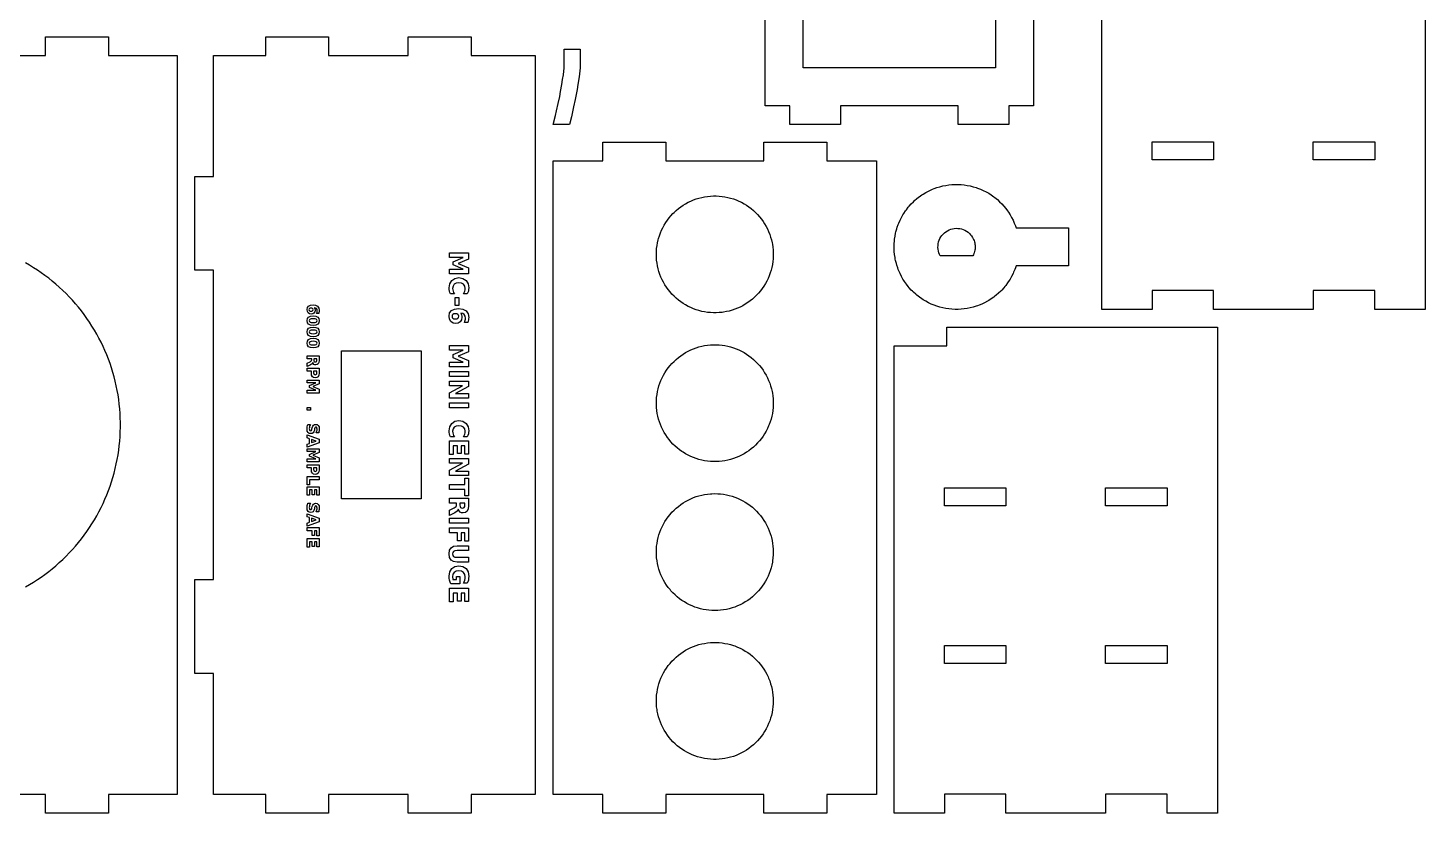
# Model space of a CAD drawing. Header units: millimetres. Extents: x 3 to 421, y 3 to 297.
# Drawn here: x 195.5 to 420.9, y 2.9 to 129.5 of the extents above; entities that cross this region are included whole.
import ezdxf

# ---------------------------------------------------------------- set-up
doc = ezdxf.new("R2010")
doc.units = ezdxf.units.MM
doc.layers.add('CUT', color=1, linetype='Continuous')
doc.layers.add('ENGRAVE', color=5, linetype='Continuous')

msp = doc.modelspace()

# ---------------------------------------------------------------- linework, layer by layer
at = {"layer": 'CUT'}
for points in [[(314.425, 116.925), (314.425, 193.5022), (322.6317, 201.709), (324.8591, 199.4816), (318.8487, 193.4712), (357.6335, 154.6864), (363.6439, 160.6968), (365.8713, 158.4694), (357.7085, 150.3066), (357.7085, 116.925), (353.7085, 116.925), (353.7085, 113.925), (345.5585, 113.925), (345.5585, 116.925), (326.575, 116.925), (326.575, 113.925), (318.425, 113.925), (318.425, 116.925), (314.425, 116.925)], [(320.575, 123.075), (320.575, 178.8048), (351.5585, 147.8213), (351.5585, 123.075), (320.575, 123.075)], [(368.725, 159.45), (377.25, 159.45), (377.25, 162.475), (420.875, 162.475), (420.875, 84.125), (412.75, 84.125), (412.75, 87.15), (402.85, 87.15), (402.85, 84.125), (386.75, 84.125), (386.75, 87.15), (376.85, 87.15), (376.85, 84.125), (368.725, 84.125), (368.725, 159.45)], [(225.425, 125.075), (233.853, 125.075), (233.853, 128.075), (244.003, 128.075), (244.003, 125.075), (256.8522, 125.075), (256.8522, 128.075), (267.0022, 128.075), (267.0022, 125.075), (277.335, 125.075), (277.335, 5.925), (267.0022, 5.925), (267.0022, 2.925), (256.8522, 2.925), (256.8522, 5.925), (244.003, 5.925), (244.003, 2.925), (233.853, 2.925), (233.853, 5.925), (225.425, 5.925), (225.425, 25.425), (222.425, 25.425), (222.425, 40.575), (225.425, 40.575), (225.425, 90.425), (222.425, 90.425), (222.425, 105.575), (225.425, 105.575), (225.425, 125.075)], [(280.5877, 115.3915), (280.7745, 116.1571), (281.0371, 117.3101), (281.2785, 118.4678), (281.4275, 119.2417), (281.6333, 120.4064), (281.7585, 121.1846), (281.8741, 121.9643), (282.0225, 123.0766), (282.0225, 126.075), (284.5725, 126.075), (284.5725, 123.085), (284.5928, 123.085), (284.3988, 121.6057), (284.2147, 120.3902), (284.0795, 119.5817), (283.9344, 118.7751), (283.7795, 117.9701), (283.5286, 116.7668), (283.349, 115.967), (283.1596, 115.1695), (282.8438, 113.925), (280.2028, 113.925), (280.5877, 115.3915)], [(314.225, 111.075), (324.375, 111.075), (324.375, 108.075), (332.375, 108.075), (332.375, 5.925), (324.375, 5.925), (324.375, 2.925), (314.225, 2.925), (314.225, 5.925), (298.375, 5.925), (298.375, 2.925), (288.225, 2.925), (288.225, 5.925), (280.225, 5.925), (280.225, 108.075), (288.225, 108.075), (288.225, 111.075), (298.375, 111.075), (298.375, 108.075), (314.225, 108.075), (314.225, 111.075)], [(386.75, 108.25), (376.85, 108.25), (376.85, 111.15), (386.75, 111.15), (386.75, 108.25)], [(402.85, 108.25), (402.85, 111.15), (412.75, 111.15), (412.75, 108.25), (402.85, 108.25)], [(343.0926, 104.0272), (343.5776, 104.1237), (344.0667, 104.1962), (344.5588, 104.2447), (345.0527, 104.269), (345.5473, 104.269), (346.0412, 104.2447), (346.5333, 104.1962), (347.0224, 104.1237), (347.5074, 104.0272), (347.9871, 103.9071), (348.4599, 103.7636), (348.6946, 103.6829), (349.1555, 103.5051), (349.6076, 103.3047), (350.0493, 103.0824), (350.4796, 102.8386), (350.8974, 102.5741), (351.3013, 102.2896), (351.4988, 102.1393), (351.8807, 101.8259), (352.2471, 101.4938), (352.5968, 101.1441), (352.9289, 100.7777), (353.2426, 100.3955), (353.5369, 99.9986), (353.6773, 99.794), (353.9416, 99.3766), (354.1854, 98.9463), (354.4077, 98.5046), (354.6081, 98.0525), (354.786, 97.5913), (354.8927, 97.272), (363.375, 97.272), (363.375, 91.122), (354.8927, 91.122), (354.7862, 90.8031), (354.6997, 90.5706), (354.5109, 90.1146), (354.4075, 89.8889), (354.1854, 89.4477), (353.9419, 89.0178), (353.8117, 88.8065), (353.5372, 88.3957), (353.2429, 87.9989), (353.0881, 87.8055), (352.9286, 87.6159), (352.5971, 87.2502), (352.4238, 87.0726), (352.066, 86.7319), (351.6919, 86.4092), (351.4985, 86.2544), (351.3013, 86.1044), (350.8974, 85.8199), (350.48, 85.5556), (350.2656, 85.4306), (349.8298, 85.1977), (349.3828, 84.9863), (348.9264, 84.7972), (348.6942, 84.7109), (348.4599, 84.6303), (347.9871, 84.4869), (347.5074, 84.3668), (347.0224, 84.2703), (346.5333, 84.1977), (346.0412, 84.1493), (345.5473, 84.125), (345.0527, 84.125), (344.5588, 84.1493), (344.0667, 84.1977), (343.5776, 84.2703), (343.0926, 84.3668), (342.6129, 84.4869), (342.1396, 84.6305), (341.674, 84.7971), (341.2172, 84.9863), (340.7702, 85.1977), (340.334, 85.4308), (339.9103, 85.6848), (339.7022, 85.8202), (339.2983, 86.1047), (338.9088, 86.4086), (338.7189, 86.5684), (338.3532, 86.8999), (338.1759, 87.0729), (338.0029, 87.2502), (337.6714, 87.6159), (337.5116, 87.8058), (337.2077, 88.1953), (336.9232, 88.5992), (336.7881, 88.8069), (336.6581, 89.0178), (336.4146, 89.4477), (336.1925, 89.8889), (336.0891, 90.1146), (335.9003, 90.5706), (335.8138, 90.8033), (335.6589, 91.2719), (335.5898, 91.5103), (335.4699, 91.9891), (335.4186, 92.2315), (335.3732, 92.475), (335.3007, 92.9637), (335.2523, 93.4554), (335.2371, 93.7031), (335.225, 94.1965), (335.228, 94.4442), (335.2371, 94.6918), (335.2735, 95.1841), (335.3008, 95.4307), (335.3733, 95.9194), (335.4697, 96.404), (335.527, 96.6455), (335.6587, 97.1212), (335.7336, 97.3578), (335.8999, 97.8225), (335.9921, 98.053), (336.1921, 98.5042), (336.3008, 98.7268), (336.4149, 98.9467), (336.6581, 99.3762), (336.7883, 99.5875), (337.0626, 99.9979), (337.2079, 100.199), (337.5116, 100.5882), (337.6714, 100.7781), (338.0032, 101.1441), (338.3525, 101.4935), (338.5344, 101.6624), (338.9081, 101.9848), (339.1019, 102.1399), (339.4983, 102.4339), (339.7026, 102.574), (339.9103, 102.7091), (340.3336, 102.9629), (340.5511, 103.0826), (340.9924, 103.3047), (341.444, 103.5049), (341.6745, 103.5971), (342.1396, 103.7635), (342.6129, 103.9071), (343.0926, 104.0272)], [(315.3727, 90.4473), (315.2342, 89.9983), (315.0735, 89.5567), (314.8909, 89.1236), (314.687, 88.7002), (314.4623, 88.2875), (314.2172, 87.8865), (313.9525, 87.4982), (313.6687, 87.1236), (313.3667, 86.7636), (313.047, 86.4191), (312.7106, 86.091), (312.3583, 85.78), (311.9908, 85.487), (311.6093, 85.2127), (311.2145, 84.9578), (310.8075, 84.7228), (310.3893, 84.5084), (309.961, 84.3151), (309.5235, 84.1434), (309.0781, 83.9937), (308.6257, 83.8665), (308.1675, 83.7619), (307.7043, 83.6802), (307.4724, 83.6482), (307.0043, 83.6014), (306.535, 83.578), (306.065, 83.578), (305.5957, 83.6014), (305.1281, 83.6482), (304.6634, 83.7182), (304.2027, 83.8113), (303.7473, 83.9273), (303.2983, 84.0658), (302.8567, 84.2265), (302.4236, 84.4091), (302.0002, 84.613), (301.5875, 84.8377), (301.1865, 85.0828), (300.7982, 85.3475), (300.4236, 85.6313), (300.0636, 85.9333), (299.7191, 86.253), (299.391, 86.5894), (299.08, 86.9417), (298.787, 87.3092), (298.5127, 87.6907), (298.2578, 88.0855), (298.0228, 88.4925), (297.8084, 88.9107), (297.6151, 89.339), (297.4434, 89.7765), (297.2937, 90.2219), (297.1665, 90.6743), (297.0619, 91.1325), (296.9803, 91.5953), (296.9219, 92.0616), (296.8867, 92.5302), (296.875, 93), (296.8867, 93.4698), (296.9219, 93.9384), (296.9803, 94.4047), (297.0619, 94.8675), (297.1666, 95.3261), (297.2272, 95.5522), (297.3658, 96.0017), (297.5265, 96.4433), (297.7091, 96.8764), (297.913, 97.2998), (298.1377, 97.7125), (298.3828, 98.1135), (298.6475, 98.5018), (298.9313, 98.8764), (299.2333, 99.2364), (299.5533, 99.5812), (299.7188, 99.7467), (300.0636, 100.0667), (300.4236, 100.3687), (300.7982, 100.6525), (301.1865, 100.9172), (301.5875, 101.1623), (302.0002, 101.387), (302.4236, 101.5909), (302.8567, 101.7735), (303.2983, 101.9342), (303.7473, 102.0727), (304.2027, 102.1887), (304.6634, 102.2818), (305.1281, 102.3518), (305.5957, 102.3986), (306.065, 102.422), (306.535, 102.422), (307.0043, 102.3986), (307.4719, 102.3518), (307.9366, 102.2818), (308.3973, 102.1887), (308.8527, 102.0727), (309.3017, 101.9342), (309.7433, 101.7735), (310.1764, 101.5909), (310.5998, 101.387), (311.0125, 101.1623), (311.4135, 100.9172), (311.8018, 100.6525), (312.1764, 100.3687), (312.5364, 100.0667), (312.8809, 99.747), (313.209, 99.4106), (313.52, 99.0583), (313.813, 98.6908), (314.0873, 98.3093), (314.3422, 97.9145), (314.5772, 97.5075), (314.7916, 97.0893), (314.9849, 96.661), (315.1566, 96.2235), (315.3063, 95.7781), (315.4335, 95.3257), (315.5382, 94.8671), (315.5817, 94.6371), (315.6518, 94.1719), (315.6986, 93.7043), (315.722, 93.235), (315.722, 92.765), (315.6986, 92.2957), (315.6518, 91.8281), (315.5818, 91.3634), (315.4887, 90.9027), (315.3727, 90.4473)], [(347.8736, 95.7385), (347.9455, 95.6116), (348.0426, 95.4127), (348.1246, 95.2076), (348.1914, 94.9967), (348.227, 94.8547), (348.2676, 94.6367), (348.2855, 94.4915), (348.299, 94.2706), (348.2963, 94.0498), (348.2773, 93.8293), (348.2559, 93.6846), (348.21, 93.4681), (348.1484, 93.2555), (348.0991, 93.1177), (348.0119, 92.9143), (347.9384, 92.772), (342.6622, 92.772), (342.5575, 92.9812), (342.4515, 93.256), (342.373, 93.5397), (342.3227, 93.8298), (342.301, 94.1234), (342.3082, 94.4177), (342.3443, 94.7099), (342.4088, 94.9971), (342.5011, 95.2766), (342.6204, 95.5458), (342.7655, 95.8019), (342.935, 96.0426), (343.1273, 96.2655), (343.3405, 96.4685), (343.5726, 96.6497), (343.8214, 96.8072), (344.0843, 96.9395), (344.359, 97.0455), (344.6427, 97.124), (344.9328, 97.1743), (345.2264, 97.196), (345.5207, 97.1888), (345.8129, 97.1527), (346.1001, 97.0882), (346.3797, 96.9959), (346.6488, 96.8766), (346.9049, 96.7315), (347.1456, 96.562), (347.3686, 96.3697), (347.5719, 96.1561), (347.7093, 95.9844), (347.8736, 95.7385)], [(335.225, 78.25), (343.75, 78.25), (343.75, 81.275), (387.375, 81.275), (387.375, 2.925), (379.25, 2.925), (379.25, 5.95), (369.35, 5.95), (369.35, 2.925), (353.25, 2.925), (353.25, 5.95), (343.35, 5.95), (343.35, 2.925), (335.225, 2.925), (335.225, 78.25)], [(246.075, 77.425), (258.925, 77.425), (258.925, 53.575), (246.075, 53.575), (246.075, 77.425)], [(315.722, 68.765), (315.6986, 68.2957), (315.6518, 67.8281), (315.5818, 67.3634), (315.4887, 66.9027), (315.3727, 66.4473), (315.2342, 65.9983), (315.0733, 65.5562), (314.9851, 65.3394), (314.7916, 64.9107), (314.5772, 64.4925), (314.3422, 64.0855), (314.0873, 63.6907), (313.813, 63.3092), (313.52, 62.9417), (313.209, 62.5894), (312.8809, 62.253), (312.5364, 61.9333), (312.1764, 61.6313), (311.8018, 61.3475), (311.4135, 61.0828), (311.0125, 60.8377), (310.5998, 60.613), (310.1764, 60.4091), (309.7433, 60.2265), (309.3017, 60.0658), (308.8527, 59.9273), (308.3973, 59.8113), (307.9366, 59.7182), (307.4719, 59.6482), (307.0043, 59.6014), (306.535, 59.578), (306.065, 59.578), (305.5957, 59.6014), (305.1281, 59.6482), (304.6634, 59.7182), (304.2027, 59.8113), (303.7473, 59.9273), (303.2983, 60.0658), (302.8567, 60.2265), (302.4236, 60.4091), (302.0002, 60.613), (301.5875, 60.8377), (301.1861, 61.083), (300.9911, 61.2124), (300.6092, 61.487), (300.2417, 61.78), (299.8894, 62.091), (299.553, 62.4191), (299.2333, 62.7636), (298.9313, 63.1236), (298.6475, 63.4982), (298.3828, 63.8865), (298.1377, 64.2875), (297.913, 64.7002), (297.7091, 65.1236), (297.5265, 65.5567), (297.3658, 65.9983), (297.2273, 66.4473), (297.1113, 66.9027), (297.0182, 67.3634), (296.9482, 67.8281), (296.9014, 68.2957), (296.878, 68.765), (296.878, 69.2354), (296.8867, 69.4693), (296.9219, 69.9384), (296.9803, 70.4047), (297.0619, 70.8675), (297.1665, 71.3257), (297.2937, 71.7781), (297.4434, 72.2235), (297.6151, 72.661), (297.8084, 73.0893), (298.0228, 73.5075), (298.2578, 73.9145), (298.5127, 74.3093), (298.787, 74.6908), (299.08, 75.0583), (299.391, 75.4106), (299.7191, 75.747), (300.0636, 76.0667), (300.4236, 76.3687), (300.7982, 76.6525), (301.1865, 76.9172), (301.5875, 77.1623), (302.0002, 77.387), (302.4236, 77.5909), (302.8567, 77.7735), (303.2983, 77.9342), (303.7473, 78.0727), (304.2027, 78.1887), (304.6634, 78.2818), (305.1281, 78.3518), (305.5957, 78.3986), (306.065, 78.422), (306.535, 78.422), (307.0043, 78.3986), (307.4719, 78.3518), (307.9366, 78.2818), (308.3973, 78.1887), (308.8527, 78.0727), (309.3017, 77.9342), (309.7433, 77.7735), (310.1764, 77.5909), (310.5998, 77.387), (311.0125, 77.1623), (311.4135, 76.9172), (311.8018, 76.6525), (312.1764, 76.3687), (312.5364, 76.0667), (312.8809, 75.747), (313.209, 75.4106), (313.52, 75.0583), (313.813, 74.6908), (314.0873, 74.3093), (314.3422, 73.9145), (314.5772, 73.5075), (314.7916, 73.0893), (314.9849, 72.661), (315.1566, 72.2235), (315.3063, 71.7781), (315.4335, 71.3257), (315.5382, 70.8671), (315.5817, 70.6371), (315.6518, 70.1719), (315.6986, 69.7043), (315.722, 69.235), (315.722, 68.765)], [(296.9803, 46.4047), (297.0619, 46.8675), (297.1665, 47.3257), (297.2937, 47.7781), (297.4434, 48.2235), (297.6151, 48.661), (297.8084, 49.0893), (298.0228, 49.5075), (298.2578, 49.9145), (298.5127, 50.3093), (298.787, 50.6908), (299.08, 51.0583), (299.391, 51.4106), (299.7191, 51.747), (300.0636, 52.0667), (300.4236, 52.3687), (300.7982, 52.6525), (301.1865, 52.9172), (301.5875, 53.1623), (302.0002, 53.387), (302.4236, 53.5909), (302.8567, 53.7735), (303.2983, 53.9342), (303.7473, 54.0727), (304.2027, 54.1887), (304.6634, 54.2818), (305.1281, 54.3518), (305.5961, 54.3987), (305.8297, 54.4132), (306.3, 54.425), (306.7698, 54.4133), (307.2384, 54.3781), (307.7047, 54.3197), (308.1675, 54.2381), (308.6257, 54.1335), (309.0781, 54.0063), (309.5235, 53.8566), (309.961, 53.6849), (310.3893, 53.4916), (310.8075, 53.2772), (311.2145, 53.0422), (311.6093, 52.7873), (311.9908, 52.513), (312.3583, 52.22), (312.7106, 51.909), (313.047, 51.5809), (313.3667, 51.2364), (313.6687, 50.8764), (313.9525, 50.5018), (314.2172, 50.1135), (314.4623, 49.7125), (314.687, 49.2998), (314.8909, 48.8764), (315.0735, 48.4433), (315.2342, 48.0017), (315.3728, 47.5522), (315.4334, 47.3261), (315.5381, 46.8675), (315.6197, 46.4047), (315.6781, 45.9384), (315.7133, 45.4698), (315.725, 45), (315.7133, 44.5302), (315.6781, 44.0616), (315.6196, 43.5948), (315.5819, 43.3638), (315.4887, 42.9027), (315.3727, 42.4473), (315.2342, 41.9983), (315.0735, 41.5567), (314.8909, 41.1236), (314.687, 40.7002), (314.4623, 40.2875), (314.2172, 39.8865), (313.9525, 39.4982), (313.6687, 39.1236), (313.3667, 38.7636), (313.047, 38.4191), (312.7106, 38.091), (312.3583, 37.78), (311.9908, 37.487), (311.6093, 37.2127), (311.2145, 36.9578), (310.8075, 36.7228), (310.3893, 36.5084), (309.961, 36.3151), (309.5235, 36.1434), (309.0781, 35.9937), (308.6257, 35.8665), (308.1675, 35.7619), (307.7047, 35.6803), (307.2384, 35.6219), (306.7698, 35.5867), (306.3, 35.575), (305.8302, 35.5867), (305.3616, 35.6219), (304.8953, 35.6803), (304.4325, 35.7619), (303.9743, 35.8665), (303.5219, 35.9937), (303.0765, 36.1434), (302.639, 36.3151), (302.2107, 36.5084), (301.7925, 36.7228), (301.3855, 36.9578), (300.9907, 37.2127), (300.6092, 37.487), (300.2417, 37.78), (299.8894, 38.091), (299.553, 38.4191), (299.233, 38.764), (299.0803, 38.9414), (298.787, 39.3092), (298.5127, 39.6907), (298.2578, 40.0855), (298.0228, 40.4925), (297.8084, 40.9107), (297.6151, 41.339), (297.4434, 41.7765), (297.2937, 42.2219), (297.1665, 42.6743), (297.0619, 43.1325), (296.9803, 43.5953), (296.9219, 44.0616), (296.8867, 44.5302), (296.875, 45), (296.8867, 45.4698), (296.9219, 45.9384), (296.9803, 46.4047)], [(343.35, 55.35), (353.25, 55.35), (353.25, 52.45), (343.35, 52.45), (343.35, 55.35)], [(369.35, 52.45), (369.35, 55.35), (379.25, 55.35), (379.25, 52.45), (369.35, 52.45)], [(298.2578, 25.9145), (298.5127, 26.3093), (298.787, 26.6908), (299.08, 27.0583), (299.391, 27.4106), (299.7191, 27.747), (300.0636, 28.0667), (300.4236, 28.3687), (300.7982, 28.6525), (301.1865, 28.9172), (301.5875, 29.1623), (302.0002, 29.387), (302.4236, 29.5909), (302.8567, 29.7735), (303.2983, 29.9342), (303.7473, 30.0727), (304.2027, 30.1887), (304.6634, 30.2818), (305.1281, 30.3518), (305.5957, 30.3986), (306.065, 30.422), (306.535, 30.422), (307.0043, 30.3986), (307.4719, 30.3518), (307.9366, 30.2818), (308.3973, 30.1887), (308.8527, 30.0727), (309.3022, 29.9341), (309.5231, 29.8568), (309.961, 29.6849), (310.3893, 29.4916), (310.8075, 29.2772), (311.2145, 29.0422), (311.6093, 28.7873), (311.9908, 28.513), (312.3583, 28.22), (312.7106, 27.909), (313.047, 27.5809), (313.3667, 27.2364), (313.6687, 26.8764), (313.9525, 26.5018), (314.2172, 26.1135), (314.4623, 25.7125), (314.687, 25.2998), (314.8911, 24.8759), (314.9847, 24.6614), (315.1566, 24.2235), (315.3063, 23.7781), (315.4335, 23.3257), (315.5381, 22.8675), (315.6197, 22.4047), (315.6781, 21.9384), (315.7133, 21.4698), (315.725, 21), (315.7133, 20.5302), (315.6781, 20.0616), (315.6197, 19.5953), (315.5381, 19.1325), (315.4335, 18.6743), (315.3063, 18.2219), (315.1566, 17.7765), (314.9849, 17.339), (314.7916, 16.9107), (314.5772, 16.4925), (314.3422, 16.0855), (314.0873, 15.6907), (313.813, 15.3092), (313.52, 14.9417), (313.209, 14.5894), (312.8809, 14.253), (312.5364, 13.9333), (312.1764, 13.6313), (311.8018, 13.3475), (311.4135, 13.0828), (311.0125, 12.8377), (310.5998, 12.613), (310.1764, 12.4091), (309.7433, 12.2265), (309.3017, 12.0658), (308.8527, 11.9273), (308.3973, 11.8113), (307.9366, 11.7182), (307.4719, 11.6482), (307.0043, 11.6014), (306.535, 11.578), (306.065, 11.578), (305.5957, 11.6014), (305.1281, 11.6482), (304.6634, 11.7182), (304.2023, 11.8114), (303.9748, 11.8663), (303.5219, 11.9937), (303.0765, 12.1434), (302.639, 12.3151), (302.2107, 12.5084), (301.7925, 12.7228), (301.3855, 12.9578), (300.9907, 13.2127), (300.6092, 13.487), (300.2417, 13.78), (299.8894, 14.091), (299.553, 14.4191), (299.2333, 14.7636), (298.9313, 15.1236), (298.6475, 15.4982), (298.3828, 15.8865), (298.1377, 16.2875), (297.913, 16.7002), (297.7091, 17.1236), (297.5265, 17.5567), (297.3658, 17.9983), (297.2273, 18.4473), (297.1113, 18.9027), (297.0181, 19.3638), (296.9804, 19.5948), (296.9219, 20.0616), (296.8867, 20.5302), (296.875, 21), (296.8867, 21.4698), (296.9219, 21.9384), (296.9803, 22.4047), (297.0619, 22.8675), (297.1665, 23.3257), (297.2937, 23.7781), (297.4434, 24.2235), (297.6151, 24.661), (297.8084, 25.0893), (298.0228, 25.5075), (298.2578, 25.9145)], [(343.35, 29.95), (353.25, 29.95), (353.25, 27.05), (343.35, 27.05), (343.35, 29.95)], [(369.35, 27.05), (369.35, 29.95), (379.25, 29.95), (379.25, 27.05), (369.35, 27.05)]]:
    msp.add_lwpolyline(points, close=True, dxfattribs=at)
for points in [[(160.175, 125.075), (198.325, 125.075), (198.325, 128.075), (198.325, 128.075), (208.475, 128.075), (208.475, 125.075), (219.575, 125.075), (219.575, 5.925), (208.475, 5.925), (208.475, 2.925), (198.325, 2.925), (198.325, 5.925), (160.175, 5.925)], [(195.1137, 39.3859), (195.7608, 39.7587), (196.3983, 40.1475), (197.026, 40.5521), (197.6434, 40.9723), (198.2501, 41.4077), (198.8457, 41.8581), (199.4299, 42.3232), (200.0024, 42.8028), (200.5627, 43.2965), (201.1104, 43.804), (201.6454, 44.3251), (202.1672, 44.8593), (202.6755, 45.4064), (203.17, 45.966), (203.6503, 46.5378), (204.1163, 47.1213), (204.5675, 47.7163), (205.0038, 48.3224), (205.4248, 48.9392), (205.8303, 49.5663), (206.22, 50.2033), (206.5937, 50.8499), (206.9511, 51.5056), (207.2921, 52.17), (207.6164, 52.8426), (207.9237, 53.5232), (208.2141, 54.2112), (208.4871, 54.9063), (208.7427, 55.608), (208.9808, 56.3158), (209.2011, 57.0293), (209.4035, 57.7481), (209.588, 58.4718), (209.7543, 59.1998), (209.9024, 59.9317), (210.0322, 60.6671), (210.1436, 61.4055), (210.2365, 62.1465), (210.3109, 62.8896), (210.3668, 63.6342), (210.404, 64.3801), (210.4227, 65.1266), (210.4227, 65.8734), (210.404, 66.6199), (210.3668, 67.3658), (210.3109, 68.1104), (210.2365, 68.8535), (210.1436, 69.5945), (210.0322, 70.3329), (209.9024, 71.0683), (209.7543, 71.8002), (209.588, 72.5282), (209.4035, 73.2519), (209.2011, 73.9707), (208.9808, 74.6842), (208.7427, 75.392), (208.4871, 76.0937), (208.2141, 76.7888), (207.9237, 77.4768), (207.6164, 78.1574), (207.2921, 78.83), (206.9511, 79.4944), (206.5937, 80.1501), (206.22, 80.7967), (205.8303, 81.4337), (205.4248, 82.0608), (205.0038, 82.6776), (204.5675, 83.2837), (204.1163, 83.8787), (203.6503, 84.4622), (203.17, 85.034), (202.6755, 85.5936), (202.1672, 86.1407), (201.6454, 86.6749), (201.1104, 87.196), (200.5627, 87.7035), (200.0024, 88.1972), (199.4299, 88.6768), (198.8457, 89.1419), (198.2501, 89.5923), (197.6434, 90.0277), (197.026, 90.4479), (196.3983, 90.8525), (195.7608, 91.2413), (195.1137, 91.6141)]]:
    msp.add_lwpolyline(points, dxfattribs=at)
at = {"layer": 'ENGRAVE'}
for points in [[(266.5501, 93.2443), (266.5501, 92.2396), (264.9114, 91.5426), (266.5501, 90.8411), (266.5501, 89.8383), (263.488, 89.8383), (263.488, 90.5845), (265.7278, 90.5845), (264.0767, 91.29), (264.0767, 91.7907), (265.7278, 92.4962), (263.488, 92.4962), (263.488, 93.2443), (266.5501, 93.2443)], [(263.656, 86.6365), (263.5571, 86.8588), (263.486, 87.09), (263.4427, 87.3308), (263.4283, 87.5822), (263.5352, 88.2678), (263.8562, 88.7942), (264.36, 89.1294), (265.0158, 89.2412), (265.6733, 89.1294), (266.1773, 88.7942), (266.4982, 88.2678), (266.6052, 87.5822), (266.5908, 87.3308), (266.5474, 87.09), (266.4764, 86.8588), (266.3775, 86.6365), (265.7442, 86.6365), (265.8738, 86.8547), (265.9634, 87.0696), (266.0155, 87.2885), (266.0329, 87.5185), (265.9652, 87.896), (265.7619, 88.1833), (265.4402, 88.3644), (265.0158, 88.4248), (264.5926, 88.3644), (264.2709, 88.1833), (264.0681, 87.896), (264.0005, 87.5185), (264.0179, 87.2885), (264.0701, 87.0696), (264.1602, 86.8547), (264.2899, 86.6365), (263.656, 86.6365)], [(264.9954, 86.0439), (264.9954, 84.7563), (264.3989, 84.7563), (264.3989, 86.0439), (264.9954, 86.0439)], [(242.41, 83.4776), (242.0594, 83.4776), (242.1092, 83.5948), (242.1439, 83.7051), (242.1643, 83.8103), (242.1711, 83.9131), (242.1408, 84.1072), (242.0497, 84.2531), (241.8992, 84.3496), (241.6901, 84.3953), (241.7445, 84.3082), (241.7832, 84.2141), (241.8066, 84.1117), (241.8144, 84.0004), (241.7719, 83.738), (241.6442, 83.5316), (241.448, 83.3979), (241.199, 83.3533), (240.9245, 83.4031), (240.7107, 83.5527), (240.5729, 83.7858), (240.527, 84.087), (240.5894, 84.4146), (240.7765, 84.659), (241.0784, 84.8107), (241.4846, 84.8613), (241.9039, 84.8021), (242.2227, 84.6244), (242.4241, 84.3437), (242.4912, 83.9752), (242.4862, 83.8464), (242.4709, 83.7213), (242.4455, 83.5988), (242.41, 83.4776)], [(241.4996, 84.0817), (241.4788, 84.194), (241.4163, 84.2742), (241.3125, 84.3224), (241.1669, 84.3384), (241.0214, 84.3224), (240.9174, 84.2742), (240.8553, 84.194), (240.8346, 84.0817), (240.8553, 83.9687), (240.9174, 83.8883), (241.0214, 83.8402), (241.1669, 83.8241), (241.3125, 83.8402), (241.4163, 83.8883), (241.4788, 83.9687), (241.4996, 84.0817)], [(266.47, 82.0329), (265.9037, 82.0329), (265.984, 82.2222), (266.0402, 82.4004), (266.0731, 82.5704), (266.0841, 82.7364), (266.0351, 83.0499), (265.8879, 83.2857), (265.6449, 83.4415), (265.3071, 83.5154), (265.3949, 83.3746), (265.4574, 83.2227), (265.4953, 83.0573), (265.5079, 82.8775), (265.4392, 82.4536), (265.233, 82.1202), (264.916, 81.9041), (264.5137, 81.8321), (264.0704, 81.9126), (263.7249, 82.1543), (263.5024, 82.5308), (263.4283, 83.0173), (263.529, 83.5465), (263.8312, 83.9413), (264.319, 84.1864), (264.9751, 84.2681), (265.6525, 84.1724), (266.1675, 83.8855), (266.4928, 83.432), (266.6012, 82.8368), (266.593, 82.6286), (266.5684, 82.4267), (266.5274, 82.2288), (266.47, 82.0329)], [(264.9993, 83.0087), (264.9657, 83.1902), (264.8648, 83.3198), (264.6971, 83.3976), (264.4619, 83.4235), (264.2269, 83.3976), (264.0589, 83.3198), (263.9585, 83.1902), (263.9251, 83.0087), (263.9585, 82.8263), (264.0589, 82.6964), (264.2269, 82.6186), (264.4619, 82.5927), (264.6971, 82.6186), (264.8648, 82.6964), (264.9657, 82.8263), (264.9993, 83.0087)], [(241.5098, 81.5288), (241.0926, 81.5796), (240.783, 81.7319), (240.591, 81.9776), (240.527, 82.3084), (240.591, 82.6401), (240.783, 82.8861), (241.0926, 83.0384), (241.5098, 83.0892), (241.928, 83.0384), (242.2378, 82.8861), (242.4297, 82.6401), (242.4937, 82.3084), (242.4297, 81.9776), (242.2378, 81.7319), (241.928, 81.5796), (241.5098, 81.5288)], [(241.5098, 79.7198), (241.0926, 79.7705), (240.783, 79.9229), (240.591, 80.1686), (240.527, 80.4994), (240.591, 80.8311), (240.783, 81.077), (241.0926, 81.2294), (241.5098, 81.2802), (241.928, 81.2294), (242.2378, 81.077), (242.4297, 80.8311), (242.4937, 80.4994), (242.4297, 80.1686), (242.2378, 79.9229), (241.928, 79.7705), (241.5098, 79.7198)], [(241.5138, 82.0175), (241.8167, 82.0342), (242.0143, 82.0841), (242.1234, 82.1735), (242.1598, 82.3084), (242.1234, 82.4432), (242.0143, 82.533), (241.8167, 82.5836), (241.5138, 82.6005), (241.2073, 82.5836), (241.0068, 82.533), (240.8965, 82.4432), (240.8598, 82.3084), (240.8965, 82.1743), (241.0068, 82.085), (241.2073, 82.0344), (241.5138, 82.0175)], [(241.5098, 77.9107), (241.0926, 77.9615), (240.783, 78.1139), (240.591, 78.3595), (240.527, 78.6903), (240.591, 79.022), (240.783, 79.268), (241.0926, 79.4204), (241.5098, 79.4711), (241.928, 79.4204), (242.2378, 79.268), (242.4297, 79.022), (242.4937, 78.6903), (242.4297, 78.3595), (242.2378, 78.1139), (241.928, 77.9615), (241.5098, 77.9107)], [(241.5138, 80.2085), (241.8167, 80.2251), (242.0143, 80.2751), (242.1234, 80.3645), (242.1598, 80.4994), (242.1234, 80.6341), (242.0143, 80.724), (241.8167, 80.7746), (241.5138, 80.7915), (241.2073, 80.7746), (241.0068, 80.724), (240.8965, 80.6341), (240.8598, 80.4994), (240.8965, 80.3653), (241.0068, 80.2759), (241.2073, 80.2253), (241.5138, 80.2085)], [(241.5138, 78.3995), (241.8167, 78.4161), (242.0143, 78.4661), (242.1234, 78.5555), (242.1598, 78.6903), (242.1234, 78.8251), (242.0143, 78.915), (241.8167, 78.9656), (241.5138, 78.9824), (241.2073, 78.9656), (241.0068, 78.915), (240.8965, 78.8251), (240.8598, 78.6903), (240.8965, 78.5563), (241.0068, 78.4669), (241.2073, 78.4163), (241.5138, 78.3995)], [(241.2814, 76.1537), (240.564, 76.1537), (240.564, 76.6424), (242.4596, 76.6424), (242.4596, 75.8961), (242.4281, 75.5716), (242.3336, 75.3473), (242.1715, 75.2163), (241.9363, 75.1726), (241.7654, 75.1954), (241.628, 75.2636), (241.5232, 75.3773), (241.45, 75.537), (241.4128, 75.442), (241.3464, 75.3575), (241.2452, 75.2774), (241.1023, 75.1966), (240.564, 74.9313), (240.564, 75.4517), (241.0348, 75.6829), (241.1545, 75.7532), (241.229, 75.8246), (241.2683, 75.9081), (241.2814, 76.0156), (241.2814, 76.1537)], [(266.5501, 78.2962), (266.5501, 77.2915), (264.9114, 76.5946), (266.5501, 75.893), (266.5501, 74.8903), (263.488, 74.8903), (263.488, 75.6364), (265.7278, 75.6364), (264.0767, 76.3419), (264.0767, 76.8426), (265.7278, 77.5481), (263.488, 77.5481), (263.488, 78.2962), (266.5501, 78.2962)], [(242.4596, 74.6404), (242.4596, 73.8295), (242.4193, 73.5097), (242.2987, 73.2742), (242.1041, 73.1289), (241.8412, 73.0804), (241.5772, 73.1289), (241.3822, 73.2742), (241.2618, 73.5097), (241.2217, 73.8295), (241.2217, 74.1517), (240.564, 74.1517), (240.564, 74.6404), (242.4596, 74.6404)], [(241.619, 75.9481), (241.6332, 75.8163), (241.6759, 75.728), (241.7516, 75.678), (241.864, 75.6613), (241.9751, 75.678), (242.0492, 75.728), (242.0913, 75.8163), (242.1053, 75.9481), (242.1053, 76.1537), (241.619, 76.1537), (241.619, 75.9481)], [(242.4596, 72.7347), (242.4596, 72.1127), (241.4452, 71.6813), (242.4596, 71.247), (242.4596, 70.6263), (240.564, 70.6263), (240.564, 71.0882), (241.9505, 71.0882), (240.9284, 71.5249), (240.9284, 71.8349), (241.9505, 72.2716), (240.564, 72.2716), (240.564, 72.7347), (242.4596, 72.7347)], [(242.1053, 74.1517), (241.576, 74.1517), (241.576, 73.8815), (241.5932, 73.7555), (241.645, 73.6618), (241.7286, 73.6036), (241.8412, 73.5842), (241.9535, 73.6036), (242.0367, 73.6618), (242.0881, 73.7555), (242.1053, 73.8815), (242.1053, 74.1517)], [(266.5501, 74.1166), (266.5501, 73.3271), (263.488, 73.3271), (263.488, 74.1166), (266.5501, 74.1166)], [(266.5501, 72.554), (266.5501, 71.6727), (264.4501, 70.559), (266.5501, 70.559), (266.5501, 69.8102), (263.488, 69.8102), (263.488, 70.6922), (265.588, 71.8059), (263.488, 71.8059), (263.488, 72.554), (266.5501, 72.554)], [(241.0552, 68.3106), (241.0552, 67.8536), (240.564, 67.8536), (240.564, 68.3106), (241.0552, 68.3106)], [(266.5501, 69.0392), (266.5501, 68.2497), (263.488, 68.2497), (263.488, 69.0392), (266.5501, 69.0392)], [(242.3998, 64.2205), (241.9985, 64.2205), (242.0597, 64.3747), (242.1037, 64.5252), (242.1305, 64.6694), (242.1394, 64.8055), (242.1274, 64.9579), (242.0911, 65.0647), (242.0298, 65.1275), (241.9416, 65.1484), (241.8736, 65.1343), (241.8226, 65.0919), (241.7833, 65.0124), (241.7498, 64.8868), (241.708, 64.6788), (241.6278, 64.4084), (241.5146, 64.2295), (241.358, 64.1292), (241.1466, 64.0958), (240.8734, 64.1423), (240.6802, 64.2819), (240.5653, 64.517), (240.527, 64.8502), (240.5357, 65.0306), (240.5616, 65.2118), (240.604, 65.3934), (240.6631, 65.575), (241.0755, 65.575), (240.991, 65.3964), (240.93, 65.224), (240.8935, 65.0575), (240.8813, 64.8969), (240.8946, 64.7556), (240.9345, 64.652), (240.9995, 64.5883), (241.0872, 64.567), (241.1658, 64.5815), (241.2242, 64.6247), (241.27, 64.7112), (241.3107, 64.8551), (241.3525, 65.0444), (241.4315, 65.2906), (241.5467, 65.4604), (241.7031, 65.5588), (241.9058, 65.5916), (242.1563, 65.5459), (242.3413, 65.4088), (242.4556, 65.186), (242.4937, 64.8831), (242.4878, 64.7246), (242.4701, 64.5618), (242.4408, 64.394), (242.3998, 64.2205)], [(263.656, 63.5864), (263.5571, 63.8087), (263.486, 64.0398), (263.4427, 64.2807), (263.4283, 64.532), (263.5352, 65.2176), (263.8562, 65.7441), (264.36, 66.0793), (265.0158, 66.191), (265.6733, 66.0793), (266.1773, 65.7441), (266.4982, 65.2176), (266.6052, 64.532), (266.5908, 64.2807), (266.5474, 64.0398), (266.4764, 63.8087), (266.3775, 63.5864), (265.7442, 63.5864), (265.8738, 63.8046), (265.9634, 64.0195), (266.0155, 64.2384), (266.0329, 64.4684), (265.9652, 64.8459), (265.7619, 65.1332), (265.4402, 65.3143), (265.0158, 65.3747), (264.5926, 65.3143), (264.2709, 65.1332), (264.0681, 64.8459), (264.0005, 64.4684), (264.0179, 64.2384), (264.0701, 64.0195), (264.1602, 63.8046), (264.2899, 63.5864), (263.656, 63.5864)], [(240.9093, 62.5167), (240.9093, 63.2809), (240.564, 63.4015), (240.564, 63.8931), (242.4596, 63.1911), (242.4596, 62.6081), (240.564, 61.9061), (240.564, 62.3973), (240.9093, 62.5167)], [(241.2611, 63.159), (241.2611, 62.6398), (242.0151, 62.899), (241.2611, 63.159)], [(242.4596, 61.6546), (242.4596, 61.0327), (241.4452, 60.6012), (242.4596, 60.167), (242.4596, 59.5462), (240.564, 59.5462), (240.564, 60.0081), (241.9505, 60.0081), (240.9284, 60.4448), (240.9284, 60.7548), (241.9505, 61.1915), (240.564, 61.1915), (240.564, 61.6546), (242.4596, 61.6546)], [(266.5501, 62.9321), (266.5501, 60.8019), (265.9529, 60.8019), (265.9529, 62.1426), (265.3832, 62.1426), (265.3832, 60.8813), (264.7861, 60.8813), (264.7861, 62.1426), (264.0845, 62.1426), (264.0845, 60.7566), (263.488, 60.7566), (263.488, 62.9321), (266.5501, 62.9321)], [(242.4596, 59.0672), (242.4596, 58.2564), (242.4193, 57.9365), (242.2987, 57.701), (242.1041, 57.5557), (241.8412, 57.5072), (241.5772, 57.5557), (241.3822, 57.701), (241.2618, 57.9365), (241.2217, 58.2564), (241.2217, 58.5785), (240.564, 58.5785), (240.564, 59.0672), (242.4596, 59.0672)], [(266.5501, 60.063), (266.5501, 59.1816), (264.4501, 58.068), (266.5501, 58.068), (266.5501, 57.3192), (263.488, 57.3192), (263.488, 58.2012), (265.588, 59.3148), (263.488, 59.3148), (263.488, 60.063), (266.5501, 60.063)], [(242.4596, 57.1615), (242.4596, 56.6728), (240.9333, 56.6728), (240.9333, 55.8148), (240.564, 55.8148), (240.564, 57.1615), (242.4596, 57.1615)], [(242.1053, 58.5785), (241.576, 58.5785), (241.576, 58.3084), (241.5932, 58.1823), (241.645, 58.0886), (241.7286, 58.0304), (241.8412, 58.011), (241.9535, 58.0304), (242.0367, 58.0886), (242.0881, 58.1823), (242.1053, 58.3084), (242.1053, 58.5785)], [(266.5501, 56.9136), (266.5501, 54.0918), (265.9529, 54.0918), (265.9529, 55.107), (263.488, 55.107), (263.488, 55.8964), (265.9529, 55.8964), (265.9529, 56.9136), (266.5501, 56.9136)], [(242.4596, 55.5048), (242.4596, 54.1861), (242.0899, 54.1861), (242.0899, 55.0161), (241.7372, 55.0161), (241.7372, 54.2353), (241.3676, 54.2353), (241.3676, 55.0161), (240.9333, 55.0161), (240.9333, 54.1581), (240.564, 54.1581), (240.564, 55.5048), (242.4596, 55.5048)], [(242.3998, 51.5049), (241.9985, 51.5049), (242.0597, 51.6591), (242.1037, 51.8096), (242.1305, 51.9538), (242.1394, 52.0899), (242.1274, 52.2422), (242.0911, 52.3491), (242.0298, 52.4118), (241.9416, 52.4328), (241.8736, 52.4186), (241.8226, 52.3763), (241.7833, 52.2968), (241.7498, 52.1711), (241.708, 51.9631), (241.6278, 51.6928), (241.5146, 51.5138), (241.358, 51.4136), (241.1466, 51.3802), (240.8734, 51.4267), (240.6802, 51.5662), (240.5653, 51.8014), (240.527, 52.1346), (240.5357, 52.315), (240.5616, 52.4961), (240.604, 52.6777), (240.6631, 52.8593), (241.0755, 52.8593), (240.991, 52.6808), (240.93, 52.5083), (240.8935, 52.3419), (240.8813, 52.1813), (240.8946, 52.04), (240.9345, 51.9363), (240.9995, 51.8726), (241.0872, 51.8514), (241.1658, 51.8658), (241.2242, 51.9091), (241.27, 51.9955), (241.3107, 52.1395), (241.3525, 52.3288), (241.4315, 52.575), (241.5467, 52.7448), (241.7031, 52.8432), (241.9058, 52.876), (242.1563, 52.8303), (242.3413, 52.6932), (242.4556, 52.4703), (242.4937, 52.1675), (242.4878, 52.0089), (242.4701, 51.8461), (242.4408, 51.6784), (242.3998, 51.5049)], [(264.6469, 52.8934), (263.488, 52.8934), (263.488, 53.6829), (266.5501, 53.6829), (266.5501, 52.4774), (266.4992, 51.9532), (266.3466, 51.5908), (266.0848, 51.3791), (265.7048, 51.3086), (265.4287, 51.3453), (265.2067, 51.4556), (265.0374, 51.6392), (264.9193, 51.8972), (264.8591, 51.7437), (264.7519, 51.6072), (264.5884, 51.4779), (264.3575, 51.3473), (263.488, 50.9188), (263.488, 51.7594), (264.2486, 52.1328), (264.4419, 52.2465), (264.5623, 52.3619), (264.6258, 52.4967), (264.6469, 52.6703), (264.6469, 52.8934)], [(265.1923, 52.5614), (265.2152, 52.3484), (265.2842, 52.2057), (265.4064, 52.125), (265.588, 52.0981), (265.7675, 52.125), (265.8872, 52.2057), (265.9552, 52.3484), (265.9778, 52.5614), (265.9778, 52.8934), (265.1923, 52.8934), (265.1923, 52.5614)], [(240.9093, 49.8011), (240.9093, 50.5652), (240.564, 50.6859), (240.564, 51.1775), (242.4596, 50.4755), (242.4596, 49.8925), (240.564, 49.1905), (240.564, 49.6816), (240.9093, 49.8011)], [(241.2611, 50.4434), (241.2611, 49.9242), (242.0151, 50.1834), (241.2611, 50.4434)], [(266.5501, 50.4489), (266.5501, 49.6594), (263.488, 49.6594), (263.488, 50.4489), (266.5501, 50.4489)], [(242.4596, 48.939), (242.4596, 47.6203), (242.0899, 47.6203), (242.0899, 48.4503), (241.7372, 48.4503), (241.7372, 47.6695), (241.3676, 47.6695), (241.3676, 48.4503), (240.564, 48.4503), (240.564, 48.939), (242.4596, 48.939)], [(266.5501, 48.8864), (266.5501, 46.7562), (265.9529, 46.7562), (265.9529, 48.0969), (265.3832, 48.0969), (265.3832, 46.8356), (264.7861, 46.8356), (264.7861, 48.0969), (263.488, 48.0969), (263.488, 48.8864), (266.5501, 48.8864)], [(242.4596, 47.1629), (242.4596, 45.8442), (242.0899, 45.8442), (242.0899, 46.6742), (241.7372, 46.6742), (241.7372, 45.8934), (241.3676, 45.8934), (241.3676, 46.6742), (240.9333, 46.6742), (240.9333, 45.8162), (240.564, 45.8162), (240.564, 47.1629), (242.4596, 47.1629)], [(266.5501, 46.0173), (266.5501, 45.2278), (264.7145, 45.2278), (264.3892, 45.1968), (264.1718, 45.1038), (264.0498, 44.9405), (264.0091, 44.6988), (264.0498, 44.4557), (264.1718, 44.292), (264.3892, 44.1989), (264.7145, 44.1679), (266.5501, 44.1679), (266.5501, 43.3785), (264.7145, 43.3785), (264.1472, 43.46), (263.7459, 43.7046), (263.5077, 44.1159), (263.4283, 44.6988), (263.5077, 45.2804), (263.7459, 45.6918), (264.1472, 45.9359), (264.7145, 46.0173), (266.5501, 46.0173)], [(263.7157, 39.8551), (263.5899, 40.156), (263.4998, 40.468), (263.4462, 40.7909), (263.4283, 41.1243), (263.5352, 41.8099), (263.8562, 42.3363), (264.36, 42.6715), (265.0158, 42.7832), (265.6771, 42.6696), (266.1806, 42.3285), (266.499, 41.7889), (266.6052, 41.0809), (266.5908, 40.7822), (266.5474, 40.4962), (266.4764, 40.224), (266.3775, 39.9679), (265.7442, 39.9679), (265.8708, 40.2232), (265.9608, 40.4772), (266.0149, 40.7308), (266.0329, 40.9851), (265.967, 41.4023), (265.7691, 41.7116), (265.4492, 41.9031), (265.0158, 41.9669), (264.5852, 41.9054), (264.265, 41.7208), (264.0666, 41.423), (264.0005, 41.0219), (264.0043, 40.9029), (264.0156, 40.7928), (264.0356, 40.6926), (264.0642, 40.6032), (264.6588, 40.6032), (264.6588, 41.0855), (265.1883, 41.0855), (265.1883, 39.8551), (263.7157, 39.8551)], [(266.5501, 39.1594), (266.5501, 37.0293), (265.9529, 37.0293), (265.9529, 38.37), (265.3832, 38.37), (265.3832, 37.1087), (264.7861, 37.1087), (264.7861, 38.37), (264.0845, 38.37), (264.0845, 36.984), (263.488, 36.984), (263.488, 39.1594), (266.5501, 39.1594)]]:
    msp.add_lwpolyline(points, close=True, dxfattribs=at)

doc.saveas('drawing.dxf')
